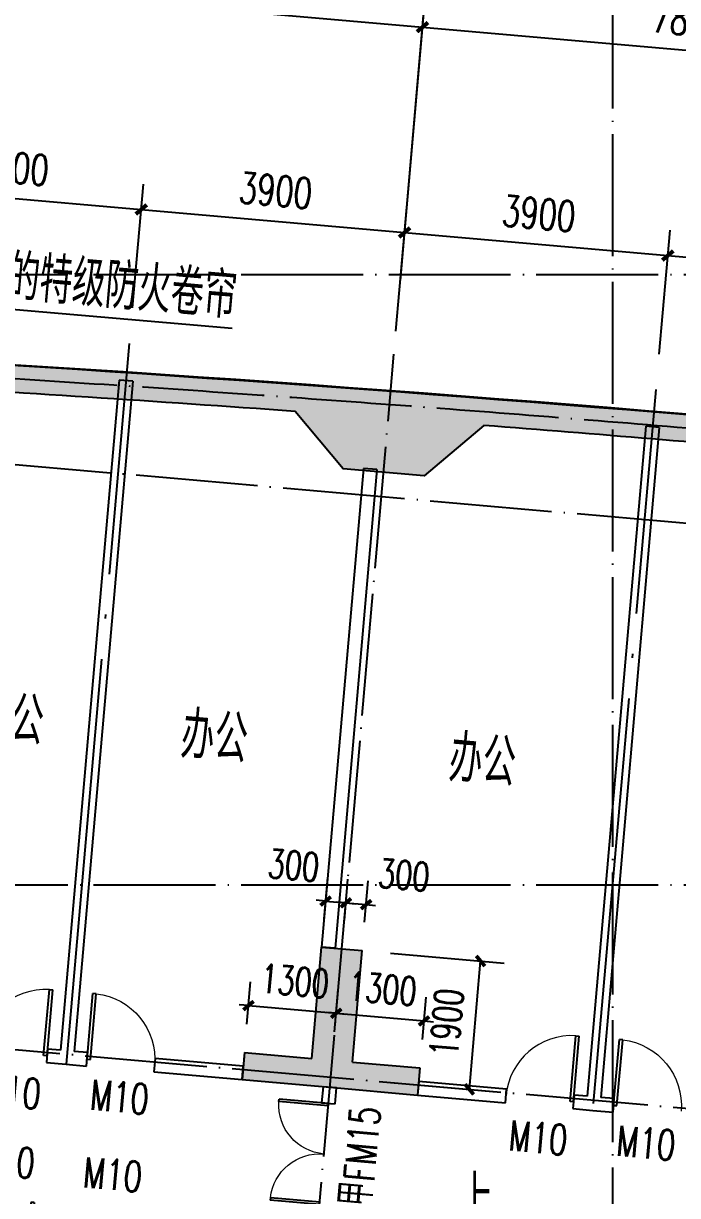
# Model space of a CAD drawing. Extents: x 246015 to 608740, y -108003 to 88400.
# Drawn here: x 490654 to 500307, y 28952 to 46244 of the extents above; entities that cross this region are included whole.
import ezdxf

# ---------------------------------------------------------------- set-up
doc = ezdxf.new("R2010")
doc.units = 0
doc.header["$LTSCALE"] = 3000
doc.header["$MEASUREMENT"] = 0
doc.header["$PDMODE"] = 1
doc.linetypes.add('DASH', pattern=[0.35, 0.25, -0.1])
doc.linetypes.add('DOTE', pattern=[2.4200000000000004, 2, -0.2, 0.02, -0.2])
doc.layers.get('0').update_dxf_attribs({"linetype": 'CONTINUOUS'})
doc.layers.get('DEFPOINTS').update_dxf_attribs({"linetype": 'CONTINUOUS'})
for name, color, linetype in [('AXIS', 3, 'CONTINUOUS'), ('DIM_LEAD', 3, 'CONTINUOUS'), ('dote', 1, 'DOTE'), ('PUB_DIM', 3, 'CONTINUOUS'), ('PUB_HATCH', 8, 'CONTINUOUS'), ('PUB_TEXT', 7, 'CONTINUOUS'), ('stair', 2, 'CONTINUOUS'), ('WALL', 9, 'CONTINUOUS'), ('WINDOW', 4, 'CONTINUOUS'), ('WINDOW_TEXT', 7, 'CONTINUOUS'), ('防火卷帘', 4, 'DASH')]:
    doc.layers.add(name, color=color, linetype=linetype)
doc.layers.add('红线', color=7, linetype='CONTINUOUS', true_color=0xe0150b)
doc.styles.add('_TCH_DIM', font='SIMPLEX', dxfattribs={"bigfont": 'GBCBIG'})
doc.styles.add('_TCH_WINDOW', font='SIMPLEX', dxfattribs={"bigfont": 'GBCBIG'})
doc.styles.add('DIM_FONT', font='simplex.shx', dxfattribs={"width": 0.7, "bigfont": 'hztxt.shx'})
doc.dimstyles.new('DIMN140', dxfattribs={"dimscale": 1.4, "dimtxt": 300, "dimasz": 100, "dimexe": 250, "dimexo": 300, "dimgap": 150, "dimtad": 1, "dimdec": 0, "dimzin": 0, "dimdsep": 46, "dimtxsty": 'DIM_FONT', "dimblk": 'ARCHTICK', "dimcen": 0.09, "dimclrt": 7, "dimazin": 2, "dimtfac": 1, "dimtdec": 0, "dimtix": 1, "dimtmove": 2, "dimatfit": 3, "dimfxl": 0, "dimtolj": 1, "dimtzin": 0, "dimarcsym": 0})
doc.dimstyles.new('DIMN150', dxfattribs={"dimscale": 1.5, "dimtxt": 300, "dimasz": 100, "dimexe": 250, "dimexo": 300, "dimgap": 150, "dimtad": 1, "dimdec": 0, "dimzin": 0, "dimdsep": 46, "dimtxsty": 'DIM_FONT', "dimblk": 'ARCHTICK', "dimcen": 0.09, "dimclrt": 7, "dimazin": 2, "dimtfac": 1, "dimtdec": 0, "dimtix": 1, "dimtmove": 2, "dimatfit": 3, "dimfxl": 0, "dimtolj": 1, "dimtzin": 0, "dimarcsym": 0})

# ---------------------------------------------------------------- blocks, each defined once
blk = doc.blocks.new('_ARCHTICK')
at = {"color": 0, "linetype": 'ByBlock', "const_width": 0.4}
blk.add_lwpolyline([(-0.5, -0.5), (0.5, 0.5)], dxfattribs=at)
blk = doc.blocks.new('*D1165')
at = {"layer": 'AXIS', "color": 0, "lineweight": -2}
for p, q in [((23150.00001038658, 3650.000000778586), (23150.00001038658, 7325.000000778586)), ((30950.00001038669, 3650.000000778586), (30950.00001038669, 7325.000000778586)), ((23150.00001038658, 6950.000000778586), (30950.00001038669, 6950.000000778586))]:
    blk.add_line(p, q, dxfattribs=at)
at = {"layer": 'DEFPOINTS', "color": 0}
for p in [(30950.00001038669, 6950.000000778586), (23150.00001038658, 3200.000000778586), (30950.00001038669, 3200.000000778586)]:
    blk.add_point(p, dxfattribs=at)
at = {"layer": 'AXIS', "color": 0, "lineweight": -2, "xscale": 150, "yscale": 150, "zscale": 150, "rotation": 180}
blk.add_blockref('_ARCHTICK', (23150.00001038658, 6950.000000778586), dxfattribs=at)
at = {"layer": 'AXIS', "color": 0, "lineweight": -2, "xscale": 150, "yscale": 150, "zscale": 150}
blk.add_blockref('_ARCHTICK', (30950.00001038669, 6950.000000778586), dxfattribs=at)
at = {"layer": 'AXIS', "color": 7, "insert": (27050.00001038663, 7400.000000778586), "char_height": 450, "attachment_point": 5, "style": 'DIM_FONT'}
blk.add_mtext('\\A1;7800', dxfattribs=at)
blk = doc.blocks.new('*D1166')
at = {"layer": 'AXIS', "color": 0, "lineweight": -2}
for p, q in [((30950.00001038669, 3650.000000778586), (30950.00001038669, 7325.000000778586)), ((38750.00001038663, 3650.000000778586), (38750.00001038663, 7325.000000778586)), ((30950.00001038669, 6950.000000778586), (38750.00001038663, 6950.000000778586))]:
    blk.add_line(p, q, dxfattribs=at)
at = {"layer": 'DEFPOINTS', "color": 0}
for p in [(38750.00001038663, 6950.000000778586), (30950.00001038669, 3200.000000778586), (38750.00001038663, 3200.000000778586)]:
    blk.add_point(p, dxfattribs=at)
at = {"layer": 'AXIS', "color": 0, "lineweight": -2, "xscale": 150, "yscale": 150, "zscale": 150, "rotation": 180}
blk.add_blockref('_ARCHTICK', (30950.00001038669, 6950.000000778586), dxfattribs=at)
at = {"layer": 'AXIS', "color": 0, "lineweight": -2, "xscale": 150, "yscale": 150, "zscale": 150}
blk.add_blockref('_ARCHTICK', (38750.00001038663, 6950.000000778586), dxfattribs=at)
at = {"layer": 'AXIS', "color": 7, "insert": (34850.00001038666, 7400.000000778586), "char_height": 450, "attachment_point": 5, "style": 'DIM_FONT'}
blk.add_mtext('\\A1;7800', dxfattribs=at)
blk = doc.blocks.new('*D215')
at = {"layer": 'DEFPOINTS', "color": 0}
for p in [(495711.6029637191, 33244.47726123875), (495353.3184515054, 32591.37229984771), (495652.1768884093, 32565.22589108254)]:
    blk.add_point(p, dxfattribs=at)
at = {"layer": 'PUB_DIM', "color": 0, "lineweight": -2}
for p, q in [((495389.9234237767, 33009.77411151326), (495443.2486703746, 33619.29184639188)), ((495688.7818606806, 32983.62770274809), (495742.1071072785, 33593.14543762671)), ((495412.7445268153, 33270.62367000392), (495273.27725626, 33282.82532742767)), ((495412.7445268153, 33270.62367000392), (495711.6029637191, 33244.47726123875)), ((495711.6029637191, 33244.47726123875), (495851.0702342743, 33232.275603815))]:
    blk.add_line(p, q, dxfattribs=at)
at = {"layer": 'PUB_DIM', "color": 0, "lineweight": -2, "xscale": 140, "yscale": 140, "zscale": 140}
for p, rotation in [((495412.7445268153, 33270.62367000392), 355.0000602099877), ((495711.6029637191, 33244.47726123875), 175.0000602099877)]:
    blk.add_blockref('_ARCHTICK', p, dxfattribs=dict(at, rotation=rotation))
at = {"layer": 'PUB_DIM', "color": 7, "insert": (496269.7275828852, 33680.49321218626), "char_height": 420.0000000000001, "attachment_point": 5, "rotation": 355.00006020998774, "style": 'DIM_FONT'}
blk.add_mtext('\\A1;300', dxfattribs=at)
blk = doc.blocks.new('*D216')
at = {"layer": 'DEFPOINTS', "color": 0}
for p in [(495412.7445268153, 33270.62367000391), (495054.4604117748, 32617.51867386515), (495353.3184515056, 32591.3722998477)]:
    blk.add_point(p, dxfattribs=at)
at = {"layer": 'PUB_DIM', "color": 0, "lineweight": -2}
for p, q in [((495091.065384046, 33035.92048553071), (495144.3906306439, 33645.43822040932)), ((495389.9234237768, 33009.77411151326), (495443.2486703747, 33619.29184639187)), ((495113.8864870845, 33296.77004402136), (494974.4192165293, 33308.97170144511)), ((495113.8864870845, 33296.77004402136), (495412.7445268153, 33270.62367000391)), ((495412.7445268153, 33270.62367000391), (495552.2117973705, 33258.42201258015))]:
    blk.add_line(p, q, dxfattribs=at)
at = {"layer": 'PUB_DIM', "color": 0, "lineweight": -2, "xscale": 140, "yscale": 140, "zscale": 140}
for p, rotation in [((495113.8864870845, 33296.77004402136), 355.0000602099871), ((495412.7445268153, 33270.62367000391), 175.0000602099871)]:
    blk.add_blockref('_ARCHTICK', p, dxfattribs=dict(at, rotation=rotation))
at = {"layer": 'PUB_DIM', "color": 7, "insert": (494639.9533041423, 33823.07825990464), "char_height": 420.0000000000001, "attachment_point": 5, "rotation": 355.00006020998705, "style": 'DIM_FONT'}
blk.add_mtext('\\A1;300', dxfattribs=at)
blk = doc.blocks.new('*D220')
at = {"layer": 'DEFPOINTS', "color": 0}
for p in [(495652.1768609336, 32565.22557703045), (497399.9244256074, 32412.31747845908), (495486.5809497132, 30672.4556501306)]:
    blk.add_point(p, dxfattribs=at)
at = {"layer": 'PUB_DIM', "color": 0, "lineweight": -2}
for p, q in [((496070.578634133, 32528.62016508656), (497748.5925699403, 32381.81296850584)), ((497234.3285143871, 30519.54755155923), (497399.9244256074, 32412.31747845908)), ((495904.9827229126, 30635.85023818671), (497582.9966587199, 30489.04304160599))]:
    blk.add_line(p, q, dxfattribs=at)
at = {"layer": 'PUB_DIM', "color": 0, "lineweight": -2, "xscale": 140, "yscale": 140, "zscale": 140}
for p, rotation in [((497399.9244256074, 32412.31747845908), 85.0000000013871), ((497234.3285143871, 30519.54755155923), 265.0000000013871)]:
    blk.add_blockref('_ARCHTICK', p, dxfattribs=dict(at, rotation=rotation))
at = {"layer": 'PUB_DIM', "color": 7, "insert": (496898.7246967978, 31502.53792695306), "char_height": 420.0000000000001, "attachment_point": 5, "rotation": 85.00000000138708, "style": 'DIM_FONT'}
blk.add_mtext('\\A1;1900', dxfattribs=at)
blk = doc.blocks.new('*D221')
at = {"layer": 'DEFPOINTS', "color": 0}
for p in [(495270.2266979131, 31641.62921009523), (493914.4583667843, 31060.95351302611), (495209.5114759545, 30947.65104734129)]:
    blk.add_point(p, dxfattribs=at)
at = {"layer": 'PUB_DIM', "color": 0, "lineweight": -2}
for p, q in [((493951.0637787282, 31479.35528622552), (494005.6780986962, 32103.59982011292)), ((495246.1168878984, 31366.0528205407), (495300.7312078664, 31990.29735442809)), ((493975.173588743, 31754.93167578006), (493835.7063310099, 31767.13347976137)), ((493975.173588743, 31754.93167578006), (495270.2266979131, 31641.62921009523)), ((495270.2266979131, 31641.62921009523), (495409.6939556463, 31629.42740611394))]:
    blk.add_line(p, q, dxfattribs=at)
at = {"layer": 'PUB_DIM', "color": 0, "lineweight": -2, "xscale": 140, "yscale": 140, "zscale": 140}
for p, rotation in [((493975.173588743, 31754.93167578006), 355.0000000013857), ((495270.2266979131, 31641.62921009523), 175.0000000013857)]:
    blk.add_blockref('_ARCHTICK', p, dxfattribs=dict(at, rotation=rotation))
at = {"layer": 'PUB_DIM', "color": 7, "insert": (494659.3055552719, 32116.68221613708), "char_height": 420.0000000000001, "attachment_point": 5, "rotation": 355.00000000138573, "style": 'DIM_FONT'}
blk.add_mtext('\\A1;1300', dxfattribs=at)
blk = doc.blocks.new('*D222')
at = {"layer": 'DEFPOINTS', "color": 0}
for p in [(496565.2798038766, 31528.32674469095), (495209.5114759546, 30947.65104734128), (496504.5645819181, 30834.34858193699)]:
    blk.add_point(p, dxfattribs=at)
at = {"layer": 'PUB_DIM', "color": 0, "lineweight": -2}
for p, q in [((495246.1168878985, 31366.0528205407), (495300.7312078664, 31990.2973544281)), ((496541.169993862, 31252.75035513641), (496595.7843138299, 31876.99488902381)), ((495270.2266979131, 31641.62921009524), (495130.75944018, 31653.83101407654)), ((495270.2266979131, 31641.62921009524), (496565.2798038766, 31528.32674469095)), ((496565.2798038766, 31528.32674469095), (496704.7470616098, 31516.12494070965))]:
    blk.add_line(p, q, dxfattribs=at)
at = {"layer": 'PUB_DIM', "color": 0, "lineweight": -2, "xscale": 140, "yscale": 140, "zscale": 140}
for p, rotation in [((495270.2266979131, 31641.62921009524), 355.0000000013856), ((496565.2798038766, 31528.32674469095), 175.0000000013856)]:
    blk.add_blockref('_ARCHTICK', p, dxfattribs=dict(at, rotation=rotation))
at = {"layer": 'PUB_DIM', "color": 7, "insert": (495954.3586628389, 32003.37975059252), "char_height": 420.0000000000001, "attachment_point": 5, "rotation": 355.0000000013856, "style": 'DIM_FONT'}
blk.add_mtext('\\A1;1300', dxfattribs=at)
blk = doc.blocks.new('*D913')
at = {"layer": 'DEFPOINTS', "color": 0}
for p in [(492392.7895093983, 43499.85341752713), (488341.2547576093, 41938.08096611575), (492226.4140808875, 41598.1735690968)]:
    blk.add_point(p, dxfattribs=at)
at = {"layer": 'PUB_DIM', "color": 0, "lineweight": -2}
for p, q in [((488380.4748418733, 42386.36858025464), (488540.3135896735, 44213.33382632848)), ((488507.6301861202, 43839.76081454608), (492392.7895093983, 43499.85341752713)), ((492265.6341651514, 42046.46118323568), (492425.4729129516, 43873.42642930953))]:
    blk.add_line(p, q, dxfattribs=at)
at = {"layer": 'PUB_DIM', "color": 0, "lineweight": -2, "xscale": 150, "yscale": 150, "zscale": 150}
for p, rotation in [((488507.6301861202, 43839.76081454608), 174.9999999964864), ((492392.7895093983, 43499.85341752713), 354.9999999964865)]:
    blk.add_blockref('_ARCHTICK', p, dxfattribs=dict(at, rotation=rotation))
at = {"layer": 'PUB_DIM', "color": 7, "insert": (490489.4299320232, 44118.09473017549), "char_height": 450, "attachment_point": 5, "rotation": 354.99999999648645, "style": 'DIM_FONT'}
blk.add_mtext('\\A1;3900', dxfattribs=at)
blk = doc.blocks.new('*D914')
at = {"layer": 'DEFPOINTS', "color": 0}
for p in [(496277.9488311852, 43159.94602063865), (492226.4140808875, 41598.1735690968), (496111.5734026743, 41258.26617220831)]:
    blk.add_point(p, dxfattribs=at)
at = {"layer": 'PUB_DIM', "color": 0, "lineweight": -2}
for p, q in [((492265.6341651514, 42046.46118323568), (492425.4729129516, 43873.42642930954)), ((492392.7895093983, 43499.85341752714), (496277.9488311852, 43159.94602063865)), ((496150.7934869382, 41706.55378634719), (496310.6322347384, 43533.51903242105))]:
    blk.add_line(p, q, dxfattribs=at)
at = {"layer": 'PUB_DIM', "color": 0, "lineweight": -2, "xscale": 150, "yscale": 150, "zscale": 150}
for p, rotation in [((492392.7895093983, 43499.85341752714), 174.9999999964864), ((496277.9488311852, 43159.94602063865), 354.9999999964865)]:
    blk.add_blockref('_ARCHTICK', p, dxfattribs=dict(at, rotation=rotation))
at = {"layer": 'PUB_DIM', "color": 7, "insert": (494374.5892545556, 43778.18733322178), "char_height": 450, "attachment_point": 5, "rotation": 354.99999999648645, "style": 'DIM_FONT'}
blk.add_mtext('\\A1;3900', dxfattribs=at)
blk = doc.blocks.new('*D915')
at = {"layer": 'DEFPOINTS', "color": 0}
for p in [(500163.1081544723, 42820.0386236189), (496111.5734026743, 41258.26617220832), (499996.7327259614, 40918.35877518857)]:
    blk.add_point(p, dxfattribs=at)
at = {"layer": 'PUB_DIM', "color": 0, "lineweight": -2}
for p, q in [((496150.7934869383, 41706.55378634721), (496310.6322347385, 43533.51903242105)), ((496277.9488311852, 43159.94602063865), (500163.1081544723, 42820.0386236189)), ((500035.9528102254, 41366.64638932746), (500195.7915580256, 43193.6116354013))]:
    blk.add_line(p, q, dxfattribs=at)
at = {"layer": 'PUB_DIM', "color": 0, "lineweight": -2, "xscale": 150, "yscale": 150, "zscale": 150}
for p, rotation in [((496277.9488311852, 43159.94602063865), 174.9999999964863), ((500163.1081544723, 42820.0386236189), 354.9999999964863)]:
    blk.add_blockref('_ARCHTICK', p, dxfattribs=dict(at, rotation=rotation))
at = {"layer": 'PUB_DIM', "color": 7, "insert": (498259.7485770927, 43438.27993626766), "char_height": 450, "attachment_point": 5, "rotation": 354.99999999648634, "style": 'DIM_FONT'}
blk.add_mtext('\\A1;3900', dxfattribs=at)
blk = doc.blocks.new('*D916')
at = {"layer": 'DEFPOINTS', "color": 0}
for p in [(504048.2674762594, 42480.13122673039), (499996.7327259614, 40918.35877518856), (503881.8920477485, 40578.45137830005)]:
    blk.add_point(p, dxfattribs=at)
at = {"layer": 'PUB_DIM', "color": 0, "lineweight": -2}
for p, q in [((500035.9528102253, 41366.64638932743), (500195.7915580255, 43193.6116354013)), ((500163.1081544723, 42820.0386236189), (504048.2674762594, 42480.13122673039)), ((503921.1121320124, 41026.73899243892), (504080.9508798126, 42853.70423851279))]:
    blk.add_line(p, q, dxfattribs=at)
at = {"layer": 'PUB_DIM', "color": 0, "lineweight": -2, "xscale": 150, "yscale": 150, "zscale": 150}
for p, rotation in [((500163.1081544723, 42820.0386236189), 174.9999999964865), ((504048.2674762594, 42480.13122673039), 354.9999999964865)]:
    blk.add_blockref('_ARCHTICK', p, dxfattribs=dict(at, rotation=rotation))
at = {"layer": 'PUB_DIM', "color": 7, "insert": (502144.9078996298, 43098.37253931351), "char_height": 450, "attachment_point": 5, "rotation": 354.9999999964865, "style": 'DIM_FONT'}
blk.add_mtext('\\A1;3900', dxfattribs=at)
blk = doc.blocks.new('$DorLib2D$00000002')
for p, q in [((-0.5, -5.684341886080802e-17), (-0.5000000000000007, 0.4875)), ((-0.4750000000000007, 0.4875), (-0.5000000000000007, 0.4875)), ((-0.475, -2.842170943040401e-17), (-0.4750000000000007, 0.4875)), ((0.475, -2.842170943040401e-17), (0.4750000000000007, 0.4875)), ((0.4750000000000007, 0.4875), (0.5000000000000007, 0.4875)), ((0.5, -5.684341886080802e-17), (0.5000000000000007, 0.4875)), ((-0.5, -5.684341886080802e-17), (-0.475, -2.842170943040401e-17)), ((0.5, -5.684341886080802e-17), (0.475, -2.842170943040401e-17))]:
    blk.add_line(p, q)
at = {"lineweight": 13}
for centre, start, end in [((-0.4875, -4.263256414560601e-17), 0, 88.53071641864632), ((0.4875, -4.263256414560601e-17), 91.4692835813537, 180)]:
    blk.add_arc(centre, 0.4875, start, end, dxfattribs=at)
blk = doc.blocks.new('$DorLib2D$00000001')
for p, q in [((0.45, 0.9750000000000001), (0.5000000000000002, 0.9750000000000001)), ((0.45, 0), (0.45, 0.9750000000000001)), ((0.5, 0), (0.5, 0.9750000000000001)), ((0.5, 0), (0.45, 0))]:
    blk.add_line(p, q)
at = {"lineweight": 13}
blk.add_arc((0.475, 0), 0.975, 91.4692835813538, 180, dxfattribs=at)
blk = doc.blocks.new('2-2')
at = {"layer": 'PUB_HATCH'}
h = blk.add_hatch(color=256, dxfattribs=at)
edge = h.paths.add_edge_path()
edge.add_arc((37400.00000685993, -498857.1430408622), 500457.143041471, 88.09344153344261, 91.59729894170272, ccw=False)
edge.add_line((54050.00000196457, 1322.95404557162), (54050.00000498432, 922.7323111371952))
edge.add_arc((37400.00000877761, -498857.1428546371), 500057.1428552847, 88.09191589631024, 88.7925153240291)
edge.add_line((47937.7158283107, 1088.956906024483), (47150.91694945656, 302.1580249374965))
edge.add_line((47150.91694945656, 302.1580249374965), (45962.53488288121, 302.1580249374965))
edge.add_line((45962.53488288121, 302.1580249374965), (45109.77137309057, 1140.562686198857))
edge.add_arc((37400.00000879134, -498857.1428487986), 500057.1428494466, 89.11659123537734, 89.68527799631767)
edge.add_line((40146.76767434343, 1192.4560732916), (39351.37046628195, 397.0588719762163))
edge.add_line((39351.37046628195, 397.0588719762163), (38148.62955117738, 397.0588719762163))
edge.add_line((38148.62955117738, 397.0588719762163), (37345.69137159642, 1199.997051557177))
edge.add_arc((37400.00000873442, -498857.1428566009), 500057.1428572491, 90.00622260025614, 90.57683241316171)
edge.add_line((32365.69733963738, 1174.658051292528), (31551.37046628195, 360.3311810857849))
edge.add_line((31551.37046628195, 360.3311810857849), (30350.45352555509, 358.1174903470092))
edge.add_line((30350.45352555509, 358.1174903470092), (29570.2622751373, 1138.698455682781))
edge.add_arc((37400.00000869631, -498857.1428549619), 500057.1428556098, 90.89715598654287, 91.59857696733191)
edge.add_line((23450.00000872964, 1005.381866502517), (23450.0000103846, 1405.537479411752))
for points in [[(30950.00001039081, -8483.33333257481), (31250.00001038412, -8349.999999251519), (31250.00001038413, -6699.999998697895), (30650.00001038413, -6699.999998697895), (30650.00001038414, -8349.999999251497)], [(29650.00000874969, -8749.99999935177), (30950.00001040419, -8749.999999221414), (30950.00001037744, -8483.33333257481), (30650.00001038414, -8349.999999251497), (29650.00000870958, -8349.99999935177)], [(30950.00001039081, -8483.33333257481), (30950.00001036407, -8749.999999221414), (32250.00000877937, -8749.99999935177), (32250.00000881948, -8349.99999935177), (31250.00001038412, -8349.999999251519)]]:
    blk.add_hatch(color=256, dxfattribs=at).paths.add_polyline_path(points)
at = {"layer": 'AXIS'}
blk.add_line((30950.00001038518, 3200.000000778586), (30950.00001038518, 8000.000000778586), dxfattribs=at)
at = {"layer": 'dote', "ltscale": 0.3}
for p, q in [((30950.00001038413, -27199.99999922141), (30950.00001038413, 2105.942260518786)), ((-999.9999896157533, 7.7858567237854e-07), (75800.00001038413, 7.7858567237854e-07)), ((-999.9999896157533, -8599.999999221414), (75800.00001038413, -8599.999999221414))]:
    blk.add_line(p, q, dxfattribs=at)
blk.add_arc((37400.00001038413, -498857.1428563644), 500257.1428571429, 85.71247826848517, 94.28752173151483, dxfattribs=at)
at = {"layer": 'WALL'}
for p, q in [((30650.00001038413, -6699.999998697895), (30950.00001038413, -6699.99999869772)), ((30650.00001038414, -8349.999999251497), (30650.00001038413, -6699.999998697895)), ((30650.00001038413, -6699.999998697895), (31250.00001038413, -6699.999998697895)), ((31250.00001038412, -8349.999999251519), (31250.00001038413, -6699.999998697895)), ((29650.00000872964, -8349.99999935177), (29650.00000872952, -8449.99999935177)), ((29650.00000870958, -8349.99999935177), (30650.00001038414, -8349.999999251497)), ((29650.00000870958, -8349.99999935177), (29650.00000874969, -8749.99999935177)), ((31250.00001038412, -8349.999999251519), (32250.00000881948, -8349.99999935177)), ((32250.00000881948, -8349.99999935177), (32250.00000877937, -8749.99999935177)), ((29650.00000874969, -8749.99999935177), (30950.00001040419, -8749.999999221414)), ((30950.00001036407, -8749.999999221414), (32250.00000877937, -8749.99999935177))]:
    blk.add_line(p, q, dxfattribs=at)
at = {"layer": 'WALL', "elevation": 2.087848135353122e-07}
blk.add_lwpolyline([(23450.0000103846, 1405.537479411752, -0.01528965334513438), (54050.00000196457, 1322.95404557162), (54050.00000498432, 922.7323111371952, 0.003056951210119896), (47937.7158283107, 1088.956906024483), (47150.91694945656, 302.1580249374965), (45962.53488288121, 302.1580249374965), (45109.77137309057, 1140.562686198857, 0.002481369190465217), (40146.76767434343, 1192.4560732916), (39351.37046628195, 397.0588719762163), (38148.62955117738, 397.0588719762163), (37345.69137159642, 1199.997051557177, 0.00248976013942462), (32365.69733963738, 1174.658051292528), (31551.37046628195, 360.3311810857849), (30350.45352555509, 358.1174903470092), (29570.2622751373, 1138.698455682781, 0.003060535945171678), (23450.00000872964, 1005.381866502517)], format="xyb", close=True, dxfattribs=at)
at = {"layer": 'AXIS'}
for p1, p2, picture, middle in [((23150.00001038658, 3200.000000778586), (30950.00001038669, 3200.000000778586), '*D1165', (27050.00001038663, 7400.000000778586)), ((30950.00001038669, 3200.000000778586), (38750.00001038663, 3200.000000778586), '*D1166', (34850.00001038666, 7400.000000778586))]:
    dim = blk.add_aligned_dim(p1=p1, p2=p2, distance=3749.9999999999995, dimstyle='DIMN150', dxfattribs=at)
    dim.commit()
    dim.dimension.update_dxf_attribs({"geometry": picture, "text_midpoint": middle})

msp = doc.modelspace()

# ---------------------------------------------------------------- linework, layer by layer
at = {"layer": 'DIM_LEAD'}
msp.add_line((486240.8277905516, 42401.48323986211), (493732.8388028095, 41746.01720946109), dxfattribs=at)
at = {"layer": 'dote', "ltscale": 0.3}
for p, q in [((499353.8653576176, -37775.68149960585), (499353.8653576176, 53538.62649042057)), ((295667.8995579707, 42538.62649042057), (554353.8653576176, 42538.62649042057)), ((295667.8995579707, 33538.62649042057), (554353.8653576176, 33538.62649042057))]:
    msp.add_line(p, q, dxfattribs=at)
at = {"layer": 'dote'}
for p, q in [((491289.489845939, 30889.0805674708, -2.644372738674042e-07), (492219.7115999262, 41521.56386120244, -2.644372738674042e-07)), ((499068.5240652938, 30308.88524337143, -2.644372738674042e-07), (499990.0302450001, 40841.74906729422, -2.644372738674042e-07))]:
    msp.add_line(p, q, dxfattribs=at)
at = {"layer": 'stair'}
msp.add_lwpolyline([(299553.8653576176, 3467.806101414019), (299553.865357618, 28838.62646587078), (316453.8653576119, 28838.6264658935), (316453.8653576138, 27409.6504667333), (323493.0591494418, 28025.50012409723), (322800.1674765931, 35945.28818203107, -0.0349915637340729), (393128.8011265679, 42129.08662435709), (393066.72035204, 42838.62646058171), (467189.2147295345, 42838.62646058176), (467162.9684561654, 42538.62649042057), (467127.6800535092, 42135.27323736945, -0.03585391562555726), (537955.1984380585, 35916.07547811027), (536854.8528064509, 23339.06743433188), (538648.003269976, 23182.18709682094), (537798.3210785519, 13438.62649042164), (553653.8653576155, 13438.62646443379), (553653.8653576148, -20761.3735095794), (454653.8653576178, -20761.37353271484), (454653.8653576178, -29761.37351934906), (393186.2387125003, -29761.37351934896), (325560.8677909512, -48546.19877126702), (299553.8653576176, 3467.806101414019)], format="xyb", close=True, dxfattribs=at)
at = {"layer": 'WALL'}
for p, q in [((492068.0813386636, 40982.12218790082), (491203.2790678535, 31097.38700073559)), ((492267.320278282, 40964.69103935175), (492068.0813386636, 40982.12218790082)), ((492267.320278282, 40964.69103935175), (491402.5180074718, 31079.95585218626)), ((499838.3999837376, 40302.3073939926), (498973.5977129276, 30417.57220682722)), ((500037.6389233559, 40284.87624544353), (499838.3999837376, 40302.3073939926)), ((500037.6389233559, 40284.87624544353), (499172.8366525422, 30400.14105823592)), ((495672.3872476262, 39680.5402131521), (495054.4604392595, 32617.51898802306)), ((495871.6262055621, 39663.10927397529), (495253.6993971955, 32600.08804884625)), ((495871.6262055621, 39663.10927397529), (495672.3872476262, 39680.5402131521)), ((495253.6993971955, 32600.08804884625), (495054.4604392595, 32617.51898802306)), ((491010.5536683637, 31114.24828836383), (490993.1225198146, 30915.00934874568)), ((491203.2790678535, 31097.38700073559), (491010.5536683637, 31114.24828836383)), ((491601.756947091, 31062.52470363786), (491402.5180074718, 31079.95585218626)), ((491584.3257985423, 30863.28576401943), (491601.756947091, 31062.52470363786)), ((492597.9516451831, 30975.36896089436), (492580.5204966344, 30776.1300212758)), ((493897.026653218, 30861.71462462656), (492597.9516451831, 30975.36896089436)), ((490993.1225198146, 30915.00934874568), (491285.4673891136, 30889.43248684253)), ((491285.4673891138, 30889.43248684251), (491584.3257985423, 30863.28576401943)), ((493879.5955046692, 30662.47568500814), (493897.026653218, 30861.71462462656)), ((492580.5204966344, 30776.1300212758), (493879.5955046692, 30662.47568500814)), ((496487.1334521523, 30635.10964189752), (496469.7023036035, 30435.87070227911)), ((497784.6776153459, 30521.5892371989), (496487.1334521523, 30635.10964189752)), ((495075.02969879, 30557.88874324411), (495054.3302099113, 30321.2925027083)), ((495274.2686384083, 30540.45759469508), (495075.02969879, 30557.88874324411)), ((495253.5691495296, 30303.86135415928), (495274.2686384083, 30540.45759469508)), ((496469.7023036035, 30435.87070227911), (497767.2464667973, 30322.35029758075)), ((497767.2464667973, 30322.35029758075), (497784.6776153459, 30521.5892371989)), ((498780.872313438, 30434.43349445518), (498763.4411648894, 30235.19455483697)), ((498973.5977129276, 30417.57220682722), (498780.872313438, 30434.43349445518)), ((495054.3302099113, 30321.2925027083), (495253.5691495296, 30303.86135415928)), ((499372.0755921949, 30382.70990959801), (499172.8366525422, 30400.14105823592)), ((499354.6444435611, 30183.47096998745), (499372.0755921949, 30382.70990959801)), ((498763.4411648894, 30235.19455483697), (499055.7860341877, 30209.6176929343)), ((499055.7860341452, 30209.61769293802), (499354.6444435611, 30183.47096998745))]:
    msp.add_line(p, q, dxfattribs=at)
at = {"layer": '红线', "linetype": 'DOTE'}
msp.add_lwpolyline([(321625.8122236968, 41313.45886279433), (283781.9795882942, 20451.80374480574), (327022.3894365074, -69761.58145092637, -0.1186699078793288), (571935.0341255905, -34204.95812891633), (582106.972587371, -28597.61190365464), (543576.1139023544, 41298.82532121032, 0.09139635167262522), (321625.8122236968, 41313.45886279433)], format="xyb", dxfattribs=at)
at = {"layer": '红线', "color": 31, "linetype": 'DOTE', "ltscale": 0.5}
msp.add_lwpolyline([(321625.8122236968, 41313.45886279433), (283781.9795882942, 20451.80374480574), (327022.3894365074, -69761.58145092637, -0.1186699078793288), (571935.0341255905, -34204.95812891633), (582106.972587371, -28597.61190365464), (543576.1139023544, 41298.82532121032, 0.09139635167262522), (321625.8122236968, 41313.45886279433)], format="xyb", dxfattribs=at)

# ---------------------------------------------------------------- block references
at = {"layer": 'WINDOW'}
ref = msp.add_blockref('$DorLib2D$00000001', (490503.7407450422, 31058.20668992753), dxfattribs=dict(at, xscale=-1000, yscale=-1000, zscale=-1000, rotation=175.0000000001259))
ref.add_attrib('A', 'M10', (490030.8070990874, 30299.40424619622), dxfattribs={"layer": 'WINDOW_TEXT', "height": 446.25, "rotation": 355.0000000001258, "style": '_TCH_WINDOW', "width": 0.7058823529411765})
ref = msp.add_blockref('$DorLib2D$00000001', (492091.1387218615, 30919.32736245551), dxfattribs=dict(at, xscale=1000, yscale=-1000, zscale=1000, rotation=175.0000000001362))
ref.add_attrib('A', 'M10', (491623.5659258773, 30221.79971348347), dxfattribs={"layer": 'WINDOW_TEXT', "height": 446.25, "rotation": 355.0000000001362, "style": '_TCH_WINDOW', "width": 0.7058823529411765})
ref = msp.add_blockref('$DorLib2D$00000001', (498274.0593901162, 30378.3918960193), dxfattribs=dict(at, xscale=-1000, yscale=-1000, zscale=-1000, rotation=175.0000000001259))
ref.add_attrib('A', 'M10', (497801.1257441613, 29619.589452288), dxfattribs={"layer": 'WINDOW_TEXT', "height": 446.25, "rotation": 355.0000000001258, "style": '_TCH_WINDOW', "width": 0.7058823529411765})
ref = msp.add_blockref('$DorLib2D$00000001', (499861.4573669354, 30239.51256854729), dxfattribs=dict(at, xscale=1000, yscale=-1000, zscale=1000, rotation=175.0000000001362))
ref.add_attrib('A', 'M10', (499393.8845709512, 29541.98491957524), dxfattribs={"layer": 'WINDOW_TEXT', "height": 446.25, "rotation": 355.0000000001362, "style": '_TCH_WINDOW', "width": 0.7058823529411765})
at = {"layer": 'WINDOW', "xscale": 1500, "yscale": -1500, "zscale": 1500, "rotation": 265.0000000001447}
msp.add_blockref('$DorLib2D$00000002', (495088.5828726612, 29565.43090486458), dxfattribs=at)
at = {"layer": 'WINDOW'}
ref = msp.add_blockref('$DorLib2D$00000001', (490314.1770043466, 28891.48322060127), dxfattribs=dict(at, xscale=-1000, yscale=1000, zscale=-1000, rotation=175.0000000001307))
ref.add_attrib('A', 'M10', (489941.2996945876, 29276.32993200203), dxfattribs={"layer": 'WINDOW_TEXT', "height": 446.25, "rotation": 355.0000000001307, "style": '_TCH_WINDOW', "width": 0.7058823529411765})
ref = msp.add_blockref('$DorLib2D$00000001', (491901.574981166, 28752.60389312923), dxfattribs=dict(at, xscale=1000, yscale=1000, zscale=1000, rotation=175.0000000001306))
ref.add_attrib('A', 'M10', (491523.3368215485, 29076.17580955736), dxfattribs={"layer": 'WINDOW_TEXT', "height": 446.25, "rotation": 355.0000000001306, "style": '_TCH_WINDOW', "width": 0.7058823529411765})
at = {"layer": '防火卷帘', "rotation": 355.0000000013864}
msp.add_blockref('2-2', (465105.0360112902, 41963.34701397824, 4.616252333578788e-07), dxfattribs=at)

# ---------------------------------------------------------------- texts
at = {"layer": 'PUB_TEXT', "style": '_TCH_DIM'}
msp.add_text('具有停滞功能的特级防火卷帘', height=675.177304964539, rotation=355.0000000013885, dxfattribs=at).set_placement((487476.4324799555, 42433.91661422573))
at = {"layer": 'PUB_TEXT', "style": 'DIM_FONT', "width": 0.7}
for p in [(489946.737312943, 35678.61739417626), (492957.3253765209, 35415.22506781143), (496912.8658855724, 35069.16011490743)]:
    msp.add_text('办公', height=700, rotation=355.0000612347447, dxfattribs=at).set_placement(p)
at = {"layer": 'PUB_TEXT', "style": '_TCH_DIM'}
msp.add_text('上', height=723.404255319149, dxfattribs=at).set_placement((497070.9790176771, 28531.75016780501, -1.275330636825872e-07))
at = {"layer": 'WINDOW_TEXT', "style": '_TCH_WINDOW', "width": 0.7058823529411765}
msp.add_text('FM15', height=446.25, rotation=85.00000000014462, dxfattribs=at).set_placement((495829.633207739, 29143.54722837822))
at = {"layer": 'WINDOW_TEXT', "style": '_TCH_WINDOW'}
msp.add_text('甲', height=506.3829787234043, rotation=85.00000000014462, dxfattribs=at).set_placement((495797.5061174611, 28776.33290615602))

# ---------------------------------------------------------------- dimensions: what is measured, and where the dimension line sits
at = {"layer": 'PUB_DIM'}
for p1, p2, distance, dimstyle, picture, middle in [((488341.2547576094, 41938.08096611575), (492226.4140808876, 41598.17356909679), 1908.9439565210216, 'DIMN150', '*D913', (490489.4299320232, 44118.09473017549)), ((492226.4140808876, 41598.17356909679), (496111.5734026743, 41258.26617220831), 1908.9439565210491, 'DIMN150', '*D914', (494374.5892545556, 43778.18733322178)), ((496111.5734026743, 41258.26617220831), (499996.7327259614, 40918.35877518856), 1908.9439565210491, 'DIMN150', '*D915', (498259.7485770927, 43438.27993626766)), ((499996.7327259614, 40918.35877518855), (503881.8920477485, 40578.45137830004), 1908.943956521056, 'DIMN150', '*D916', (502144.9078996298, 43098.37253931351)), ((495486.5809497132, 30672.4556501306), (495652.1768609336, 32565.22557703046), -1754.4236764338932, 'DIMN140', '*D220', (496898.7246967978, 31502.53792695306)), ((493914.4583667844, 31060.9535130261), (495209.5114759545, 30947.65104734128), 696.6290465928234, 'DIMN140', '*D221', (494659.3055552719, 32116.68221613708)), ((495209.5114759545, 30947.65104734128), (496504.564581918, 30834.34858193699), 696.6290465928344, 'DIMN140', '*D222', (495954.3586628389, 32003.37975059252))]:
    dim = msp.add_aligned_dim(p1=p1, p2=p2, distance=distance, dimstyle=dimstyle, dxfattribs=at)
    dim.commit()
    dim.dimension.update_dxf_attribs({"geometry": picture, "text_midpoint": middle})
for base, p1, p2, angle, picture, middle in [((495412.7445268153, 33270.62367000391), (495054.4604117748, 32617.51867386515), (495353.3184515054, 32591.3722998477), 355.00006020998376, '*D216', (494639.9533041423, 33823.07825990464)), ((495711.6029637191, 33244.47726123875), (495353.3184515054, 32591.3722998477), (495652.1768884093, 32565.22589108253), 355.0000602099887, '*D215', (496269.7275828852, 33680.49321218626))]:
    dim = msp.add_linear_dim(base=base, p1=p1, p2=p2, angle=angle, dimstyle='DIMN140', dxfattribs=at)
    dim.commit()
    dim.dimension.update_dxf_attribs({"geometry": picture, "text_midpoint": middle, "dimtype": 129})

doc.saveas('drawing.dxf')
